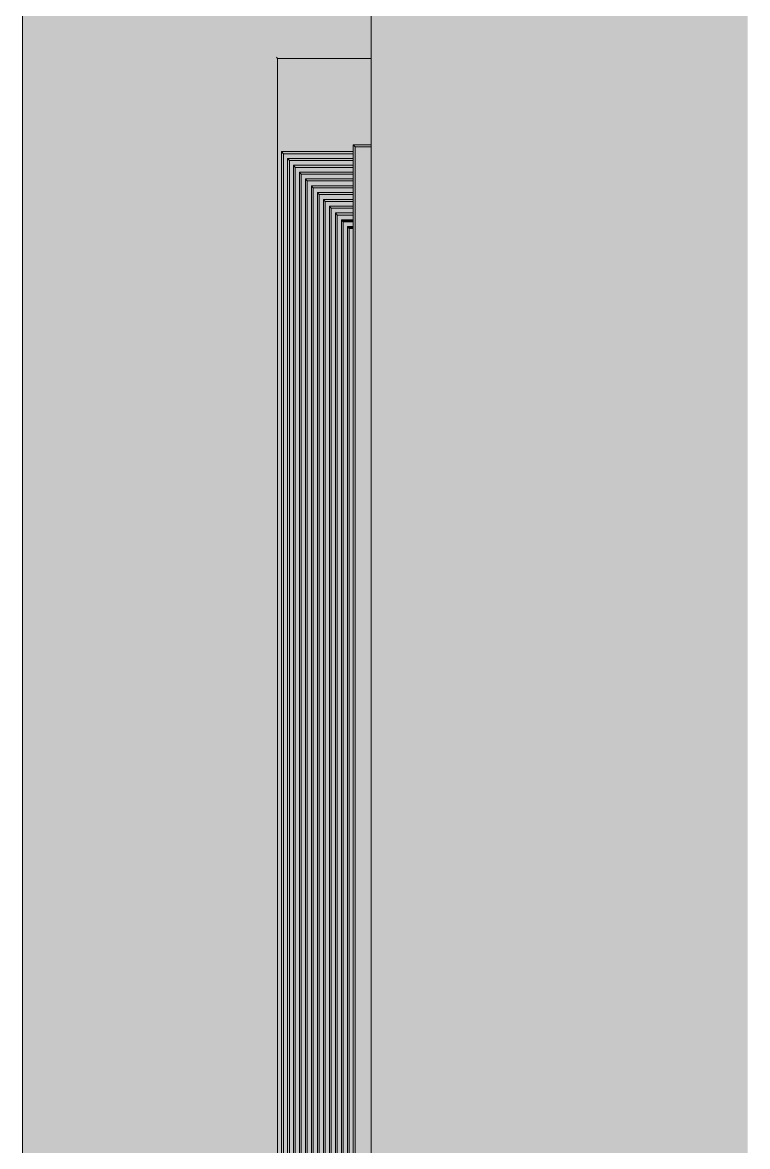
# Model space of a CAD drawing. Header units: millimetres. Extents: x 365175 to 2667127, y -330297 to -162108.
# Drawn here: x 1984368 to 1984531.7, y -325740.4 to -325486.5 of the extents above; entities that cross this region are included whole.
import ezdxf

# ---------------------------------------------------------------- set-up
doc = ezdxf.new("R2010")
doc.units = ezdxf.units.MM
doc.header["$MEASUREMENT"] = 0
doc.layers.add('Fenêtres ARCHICAD', color=7, linetype='Continuous')

# ---------------------------------------------------------------- blocks, each defined once
blk = doc.blocks.new('Élément de coupe_782_2', base_point=(2255931.67, -327094.36))
at = {"linetype": 'Continuous', "lineweight": 0, "true_color": 0x000000}
blk.add_hatch(color=18, dxfattribs=at).paths.add_polyline_path([(1984446.73, -324494.36), (1984446.73, -325994.36), (1984531.73, -325994.36), (1984531.73, -324494.36)])
blk.add_hatch(color=18, dxfattribs=at).paths.add_polyline_path([(1984446.73, -324494.36), (1984446.73, -325994.36), (1984531.73, -325994.36), (1984531.73, -324494.36)])
blk = doc.blocks.new('Élément de coupe_785_2', base_point=(2255931.67, -327094.36))
at = {"layer": 'Fenêtres ARCHICAD', "color": 7, "linetype": 'Continuous', "lineweight": 5}
blk.add_line((1984446.73, -325994.36), (1984446.73, -324494.36), dxfattribs=at)
blk = doc.blocks.new('Élément de coupe_1243_2', base_point=(2255931.67, -327094.36))
at = {"linetype": 'Continuous', "lineweight": 0, "true_color": 0x000000}
for points in [[(1984367.96, -326469.36), (1984425.32, -326469.36), (1984425.32, -325494.35), (1984446.73, -325494.35), (1984446.73, -323594.36), (1984367.96, -323594.36)], [(1984414.36, -326469.36), (1984425.32, -326469.36), (1984425.32, -325494.35), (1984414.36, -325514.07)], [(1984367.96, -326469.36), (1984407.47, -326469.36), (1984407.47, -325618.53), (1984367.96, -325619.18)]]:
    blk.add_hatch(color=18, dxfattribs=at).paths.add_polyline_path(points)
at = {"color": 7, "linetype": 'Continuous', "lineweight": 5}
blk.add_line((1984367.96, -323594.36), (1984367.96, -326469.36), dxfattribs=at)
blk = doc.blocks.new('Élément de coupe_1244_2', base_point=(2255931.67, -327094.36))
at = {"linetype": 'Continuous', "lineweight": 0, "true_color": 0x000000}
for points in [[(1984426.48, -325515.67), (1984426.48, -326469.36), (1984426.89, -326469.36), (1984426.89, -325516.13)], [(1984426.48, -325515.67), (1984426.48, -326469.36), (1984426.89, -326469.36), (1984426.89, -325516.13)], [(1984426.48, -325515.67), (1984426.89, -325516.13), (1984442.69, -325516.13), (1984442.69, -325515.67)], [(1984426.89, -326469.36), (1984427.83, -326469.36), (1984427.83, -325517.2), (1984442.69, -325517.2), (1984442.69, -325516.13), (1984426.89, -325516.13)]]:
    blk.add_hatch(color=18, dxfattribs=at).paths.add_polyline_path(points)
at = {"color": 18, "linetype": 'Continuous', "lineweight": 5, "true_color": 0x330000}
for p, q in [((1984442.69, -325515.67), (1984426.48, -325515.67)), ((1984426.48, -325515.67), (1984426.89, -325516.13)), ((1984426.48, -326469.36), (1984426.48, -325515.67)), ((1984426.89, -325516.13), (1984442.69, -325516.13)), ((1984426.89, -326469.36), (1984426.89, -325516.13))]:
    blk.add_line(p, q, dxfattribs=at)
blk = doc.blocks.new('Élément de coupe_1245_2', base_point=(2255931.67, -327094.36))
at = {"linetype": 'Continuous', "lineweight": 0, "true_color": 0x000000}
for points in [[(1984427.83, -325517.2), (1984427.83, -326469.36), (1984428.24, -326469.36), (1984428.24, -325517.67)], [(1984427.83, -325517.2), (1984427.83, -326469.36), (1984428.24, -326469.36), (1984428.24, -325517.67)], [(1984427.83, -325517.2), (1984428.24, -325517.67), (1984442.69, -325517.67), (1984442.69, -325517.2)], [(1984428.24, -326469.36), (1984429.18, -326469.36), (1984429.18, -325518.74), (1984442.69, -325518.74), (1984442.69, -325517.67), (1984428.24, -325517.67)]]:
    blk.add_hatch(color=18, dxfattribs=at).paths.add_polyline_path(points)
at = {"color": 18, "linetype": 'Continuous', "lineweight": 5, "true_color": 0x330000}
for p, q in [((1984442.69, -325517.2), (1984427.83, -325517.2)), ((1984427.83, -325517.2), (1984428.24, -325517.67)), ((1984427.83, -326469.36), (1984427.83, -325517.2)), ((1984428.24, -325517.67), (1984442.69, -325517.67)), ((1984428.24, -326469.36), (1984428.24, -325517.67))]:
    blk.add_line(p, q, dxfattribs=at)
blk = doc.blocks.new('Élément de coupe_1246_2', base_point=(2255931.67, -327094.36))
at = {"linetype": 'Continuous', "lineweight": 0, "true_color": 0x000000}
for points in [[(1984429.18, -325518.74), (1984429.18, -326469.36), (1984429.59, -326469.36), (1984429.59, -325519.21)], [(1984429.18, -325518.74), (1984429.18, -326469.36), (1984429.59, -326469.36), (1984429.59, -325519.21)], [(1984429.18, -325518.74), (1984429.59, -325519.21), (1984442.69, -325519.21), (1984442.69, -325518.74)], [(1984429.59, -326469.36), (1984430.53, -326469.36), (1984430.53, -325520.28), (1984442.69, -325520.28), (1984442.69, -325519.21), (1984429.59, -325519.21)]]:
    blk.add_hatch(color=18, dxfattribs=at).paths.add_polyline_path(points)
at = {"color": 18, "linetype": 'Continuous', "lineweight": 5, "true_color": 0x330000}
for p, q in [((1984442.69, -325518.74), (1984429.18, -325518.74)), ((1984429.18, -325518.74), (1984429.59, -325519.21)), ((1984429.18, -326469.36), (1984429.18, -325518.74)), ((1984429.59, -325519.21), (1984442.69, -325519.21)), ((1984429.59, -326469.36), (1984429.59, -325519.21))]:
    blk.add_line(p, q, dxfattribs=at)
blk = doc.blocks.new('Élément de coupe_1247_2', base_point=(2255931.67, -327094.36))
at = {"linetype": 'Continuous', "lineweight": 0, "true_color": 0x000000}
for points in [[(1984430.53, -325520.28), (1984430.53, -326469.36), (1984430.94, -326469.36), (1984430.94, -325520.75)], [(1984430.53, -325520.28), (1984430.53, -326469.36), (1984430.94, -326469.36), (1984430.94, -325520.75)], [(1984430.53, -325520.28), (1984430.94, -325520.75), (1984442.69, -325520.75), (1984442.69, -325520.28)], [(1984430.94, -326469.36), (1984431.88, -326469.36), (1984431.88, -325521.82), (1984442.69, -325521.82), (1984442.69, -325520.75), (1984430.94, -325520.75)]]:
    blk.add_hatch(color=18, dxfattribs=at).paths.add_polyline_path(points)
at = {"color": 18, "linetype": 'Continuous', "lineweight": 5, "true_color": 0x330000}
for p, q in [((1984442.69, -325520.28), (1984430.53, -325520.28)), ((1984430.53, -325520.28), (1984430.94, -325520.75)), ((1984430.53, -326469.36), (1984430.53, -325520.28)), ((1984430.94, -325520.75), (1984442.69, -325520.75)), ((1984430.94, -326469.36), (1984430.94, -325520.75))]:
    blk.add_line(p, q, dxfattribs=at)
blk = doc.blocks.new('Élément de coupe_1248_2', base_point=(2255931.67, -327094.36))
at = {"linetype": 'Continuous', "lineweight": 0, "true_color": 0x000000}
for points in [[(1984431.88, -325521.82), (1984431.88, -326469.36), (1984432.29, -326469.36), (1984432.29, -325522.29)], [(1984431.88, -325521.82), (1984431.88, -326469.36), (1984432.29, -326469.36), (1984432.29, -325522.29)], [(1984431.88, -325521.82), (1984432.29, -325522.29), (1984442.69, -325522.29), (1984442.69, -325521.82)], [(1984432.29, -326469.36), (1984433.23, -326469.36), (1984433.23, -325523.36), (1984442.69, -325523.36), (1984442.69, -325522.29), (1984432.29, -325522.29)]]:
    blk.add_hatch(color=18, dxfattribs=at).paths.add_polyline_path(points)
at = {"color": 18, "linetype": 'Continuous', "lineweight": 5, "true_color": 0x330000}
for p, q in [((1984442.69, -325521.82), (1984431.88, -325521.82)), ((1984431.88, -325521.82), (1984432.29, -325522.29)), ((1984431.88, -326469.36), (1984431.88, -325521.82)), ((1984432.29, -325522.29), (1984442.69, -325522.29)), ((1984432.29, -326469.36), (1984432.29, -325522.29))]:
    blk.add_line(p, q, dxfattribs=at)
blk = doc.blocks.new('Élément de coupe_1249_2', base_point=(2255931.67, -327094.36))
at = {"linetype": 'Continuous', "lineweight": 0, "true_color": 0x000000}
for points in [[(1984433.23, -325523.36), (1984433.23, -326469.36), (1984433.64, -326469.36), (1984433.64, -325523.82)], [(1984433.23, -325523.36), (1984433.23, -326469.36), (1984433.64, -326469.36), (1984433.64, -325523.82)], [(1984433.23, -325523.36), (1984433.64, -325523.82), (1984442.69, -325523.82), (1984442.69, -325523.36)], [(1984433.64, -326469.36), (1984434.58, -326469.36), (1984434.58, -325524.9), (1984442.69, -325524.9), (1984442.69, -325523.82), (1984433.64, -325523.82)]]:
    blk.add_hatch(color=18, dxfattribs=at).paths.add_polyline_path(points)
at = {"color": 18, "linetype": 'Continuous', "lineweight": 5, "true_color": 0x330000}
for p, q in [((1984442.69, -325523.36), (1984433.23, -325523.36)), ((1984433.23, -325523.36), (1984433.64, -325523.82)), ((1984433.23, -326469.36), (1984433.23, -325523.36)), ((1984433.64, -325523.82), (1984442.69, -325523.82)), ((1984433.64, -326469.36), (1984433.64, -325523.82))]:
    blk.add_line(p, q, dxfattribs=at)
blk = doc.blocks.new('Élément de coupe_1250_2', base_point=(2255931.67, -327094.36))
at = {"linetype": 'Continuous', "lineweight": 0, "true_color": 0x000000}
for points in [[(1984434.58, -325524.9), (1984434.58, -326469.36), (1984434.99, -326469.36), (1984434.99, -325525.36)], [(1984434.58, -325524.9), (1984434.58, -326469.36), (1984434.99, -326469.36), (1984434.99, -325525.36)], [(1984434.58, -325524.9), (1984434.99, -325525.36), (1984442.69, -325525.36), (1984442.69, -325524.9)], [(1984434.99, -326469.36), (1984435.93, -326469.36), (1984435.93, -325526.44), (1984442.69, -325526.44), (1984442.69, -325525.36), (1984434.99, -325525.36)]]:
    blk.add_hatch(color=18, dxfattribs=at).paths.add_polyline_path(points)
at = {"color": 18, "linetype": 'Continuous', "lineweight": 5, "true_color": 0x330000}
for p, q in [((1984442.69, -325524.9), (1984434.58, -325524.9)), ((1984434.58, -325524.9), (1984434.99, -325525.36)), ((1984434.58, -326469.36), (1984434.58, -325524.9)), ((1984434.99, -325525.36), (1984442.69, -325525.36)), ((1984434.99, -326469.36), (1984434.99, -325525.36))]:
    blk.add_line(p, q, dxfattribs=at)
blk = doc.blocks.new('Élément de coupe_1251_2', base_point=(2255931.67, -327094.36))
at = {"linetype": 'Continuous', "lineweight": 0, "true_color": 0x000000}
for points in [[(1984435.93, -325526.44), (1984435.93, -326469.36), (1984436.34, -326469.36), (1984436.34, -325526.9)], [(1984435.93, -325526.44), (1984435.93, -326469.36), (1984436.34, -326469.36), (1984436.34, -325526.9)], [(1984435.93, -325526.44), (1984436.34, -325526.9), (1984442.69, -325526.9), (1984442.69, -325526.44)], [(1984436.34, -326469.36), (1984436.96, -326469.36), (1984436.96, -326194.36), (1984437.28, -326194.36), (1984437.28, -325527.97), (1984442.69, -325527.97), (1984442.69, -325526.9), (1984436.34, -325526.9)]]:
    blk.add_hatch(color=18, dxfattribs=at).paths.add_polyline_path(points)
at = {"color": 18, "linetype": 'Continuous', "lineweight": 5, "true_color": 0x330000}
for p, q in [((1984442.69, -325526.44), (1984435.93, -325526.44)), ((1984435.93, -325526.44), (1984436.34, -325526.9)), ((1984435.93, -326469.36), (1984435.93, -325526.44)), ((1984436.34, -325526.9), (1984442.69, -325526.9)), ((1984436.34, -326469.36), (1984436.34, -325526.9))]:
    blk.add_line(p, q, dxfattribs=at)
blk = doc.blocks.new('Élément de coupe_1252_2', base_point=(2255931.67, -327094.36))
at = {"linetype": 'Continuous', "lineweight": 0, "true_color": 0x000000}
for points in [[(1984425.54, -325494.59), (1984425.32, -325494.35), (1984425.32, -326469.36), (1984425.54, -326469.36)], [(1984425.54, -325494.59), (1984425.32, -325494.35), (1984425.32, -326469.36), (1984425.54, -326469.36)], [(1984425.32, -325494.35), (1984425.54, -325494.59), (1984446.73, -325494.59), (1984446.73, -325494.35)], [(1984425.54, -326469.36), (1984426.48, -326469.36), (1984426.48, -325515.67), (1984442.69, -325515.67), (1984442.69, -325514.13), (1984446.73, -325514.13), (1984446.73, -325494.59), (1984425.54, -325494.59)]]:
    blk.add_hatch(color=18, dxfattribs=at).paths.add_polyline_path(points)
at = {"color": 18, "linetype": 'Continuous', "lineweight": 5, "true_color": 0x330000}
for p, q in [((1984425.32, -325494.35), (1984425.54, -325494.59)), ((1984425.54, -325494.59), (1984446.73, -325494.59)), ((1984425.54, -326469.36), (1984425.54, -325494.59))]:
    blk.add_line(p, q, dxfattribs=at)
blk = doc.blocks.new('Élément de coupe_1253_2', base_point=(2255931.67, -327094.36))
at = {"linetype": 'Continuous', "lineweight": 0, "true_color": 0x000000}
for points in [[(1984442.69, -325514.13), (1984442.69, -326194.36), (1984443.1, -326194.36), (1984443.1, -325514.59)], [(1984442.69, -325514.13), (1984442.69, -326194.36), (1984443.1, -326194.36), (1984443.1, -325514.59)], [(1984442.69, -325514.13), (1984443.1, -325514.59), (1984446.73, -325514.59), (1984446.73, -325514.13)], [(1984443.1, -325514.59), (1984443.1, -326194.36), (1984446.73, -326194.36), (1984446.73, -325994.36), (1984446.73, -325514.59)]]:
    blk.add_hatch(color=18, dxfattribs=at).paths.add_polyline_path(points)
at = {"color": 18, "linetype": 'Continuous', "lineweight": 5, "true_color": 0x330000}
for p, q in [((1984446.73, -325514.13), (1984442.69, -325514.13)), ((1984442.69, -325514.13), (1984443.1, -325514.59)), ((1984442.69, -326194.36), (1984442.69, -325514.13)), ((1984443.1, -325514.59), (1984446.73, -325514.59)), ((1984443.1, -326194.36), (1984443.1, -325514.59))]:
    blk.add_line(p, q, dxfattribs=at)
blk = doc.blocks.new('Élément de coupe_1258_2', base_point=(2255931.67, -327094.36))
at = {"linetype": 'Continuous', "lineweight": 0, "true_color": 0x000000}
for points in [[(1984437.28, -325527.97), (1984437.28, -326194.36), (1984437.69, -326194.36), (1984437.69, -325528.44)], [(1984437.28, -325527.97), (1984437.28, -326194.36), (1984437.69, -326194.36), (1984437.69, -325528.44)], [(1984437.28, -325527.97), (1984437.69, -325528.44), (1984442.69, -325528.44), (1984442.69, -325527.97)], [(1984437.69, -326194.36), (1984438.64, -326194.36), (1984438.64, -325529.51), (1984442.69, -325529.51), (1984442.69, -325528.44), (1984437.69, -325528.44)]]:
    blk.add_hatch(color=18, dxfattribs=at).paths.add_polyline_path(points)
at = {"color": 18, "linetype": 'Continuous', "lineweight": 5, "true_color": 0x330000}
for p, q in [((1984442.69, -325527.97), (1984437.28, -325527.97)), ((1984437.28, -325527.97), (1984437.69, -325528.44)), ((1984437.28, -326194.36), (1984437.28, -325527.97)), ((1984437.69, -325528.44), (1984442.69, -325528.44)), ((1984437.69, -326194.36), (1984437.69, -325528.44))]:
    blk.add_line(p, q, dxfattribs=at)
blk = doc.blocks.new('Élément de coupe_1259_2', base_point=(2255931.67, -327094.36))
at = {"linetype": 'Continuous', "lineweight": 0, "true_color": 0x000000}
for points in [[(1984438.64, -325529.51), (1984438.64, -326194.36), (1984439.05, -326194.36), (1984439.05, -325529.98)], [(1984438.64, -325529.51), (1984438.64, -326194.36), (1984439.05, -326194.36), (1984439.05, -325529.98)], [(1984438.64, -325529.51), (1984439.05, -325529.98), (1984442.69, -325529.98), (1984442.69, -325529.51)], [(1984439.05, -326194.36), (1984439.99, -326194.36), (1984439.99, -325531.05), (1984442.69, -325531.05), (1984442.69, -325529.98), (1984439.05, -325529.98)]]:
    blk.add_hatch(color=18, dxfattribs=at).paths.add_polyline_path(points)
at = {"color": 18, "linetype": 'Continuous', "lineweight": 5, "true_color": 0x330000}
for p, q in [((1984442.69, -325529.51), (1984438.64, -325529.51)), ((1984438.64, -325529.51), (1984439.05, -325529.98)), ((1984438.64, -326194.36), (1984438.64, -325529.51)), ((1984439.05, -325529.98), (1984442.69, -325529.98)), ((1984439.05, -326194.36), (1984439.05, -325529.98))]:
    blk.add_line(p, q, dxfattribs=at)
blk = doc.blocks.new('Élément de coupe_1260_2', base_point=(2255931.67, -327094.36))
at = {"linetype": 'Continuous', "lineweight": 0, "true_color": 0x000000}
for points in [[(1984439.99, -325531.05), (1984439.99, -326194.36), (1984440.4, -326194.36), (1984440.4, -325531.52)], [(1984439.99, -325531.05), (1984439.99, -326194.36), (1984440.4, -326194.36), (1984440.4, -325531.52)], [(1984439.99, -325531.05), (1984440.4, -325531.52), (1984442.69, -325531.52), (1984442.69, -325531.05)], [(1984440.4, -326194.36), (1984441.34, -326194.36), (1984441.34, -325532.59), (1984442.69, -325532.59), (1984442.69, -325531.52), (1984440.4, -325531.52)]]:
    blk.add_hatch(color=18, dxfattribs=at).paths.add_polyline_path(points)
at = {"color": 18, "linetype": 'Continuous', "lineweight": 5, "true_color": 0x330000}
for p, q in [((1984442.69, -325531.05), (1984439.99, -325531.05)), ((1984439.99, -325531.05), (1984440.4, -325531.52)), ((1984439.99, -326194.36), (1984439.99, -325531.05)), ((1984440.4, -325531.52), (1984442.69, -325531.52)), ((1984440.4, -326194.36), (1984440.4, -325531.52))]:
    blk.add_line(p, q, dxfattribs=at)
blk = doc.blocks.new('Élément de coupe_1261_2', base_point=(2255931.67, -327094.36))
at = {"linetype": 'Continuous', "lineweight": 0, "true_color": 0x000000}
for points in [[(1984441.34, -325532.59), (1984441.34, -326194.36), (1984441.75, -326194.36), (1984441.75, -325533.06)], [(1984441.34, -325532.59), (1984441.34, -326194.36), (1984441.75, -326194.36), (1984441.75, -325533.06)], [(1984441.34, -325532.59), (1984441.75, -325533.06), (1984442.69, -325533.06), (1984442.69, -325532.59)], [(1984441.75, -326194.36), (1984442.69, -326194.36), (1984442.69, -325533.06), (1984441.75, -325533.06)]]:
    blk.add_hatch(color=18, dxfattribs=at).paths.add_polyline_path(points)
at = {"color": 18, "linetype": 'Continuous', "lineweight": 5, "true_color": 0x330000}
for p, q in [((1984442.69, -325532.59), (1984441.34, -325532.59)), ((1984441.34, -325532.59), (1984441.75, -325533.06)), ((1984441.34, -326194.36), (1984441.34, -325532.59)), ((1984441.75, -325533.06), (1984442.69, -325533.06)), ((1984441.75, -326194.36), (1984441.75, -325533.06))]:
    blk.add_line(p, q, dxfattribs=at)

msp = doc.modelspace()

# ---------------------------------------------------------------- block references
at = {"lineweight": 0}
for name in ['Élément de coupe_1243_2', 'Élément de coupe_782_2', 'Élément de coupe_1252_2', 'Élément de coupe_1253_2', 'Élément de coupe_1244_2', 'Élément de coupe_1245_2', 'Élément de coupe_1246_2', 'Élément de coupe_1247_2', 'Élément de coupe_1248_2', 'Élément de coupe_1249_2', 'Élément de coupe_1250_2', 'Élément de coupe_1251_2', 'Élément de coupe_1258_2', 'Élément de coupe_1259_2', 'Élément de coupe_1260_2', 'Élément de coupe_1261_2']:
    msp.add_blockref(name, (2255931.67, -327094.361), dxfattribs=at)
at = {"layer": 'Fenêtres ARCHICAD', "lineweight": 0}
msp.add_blockref('Élément de coupe_785_2', (2255931.67, -327094.361), dxfattribs=at)

doc.saveas('drawing.dxf')
